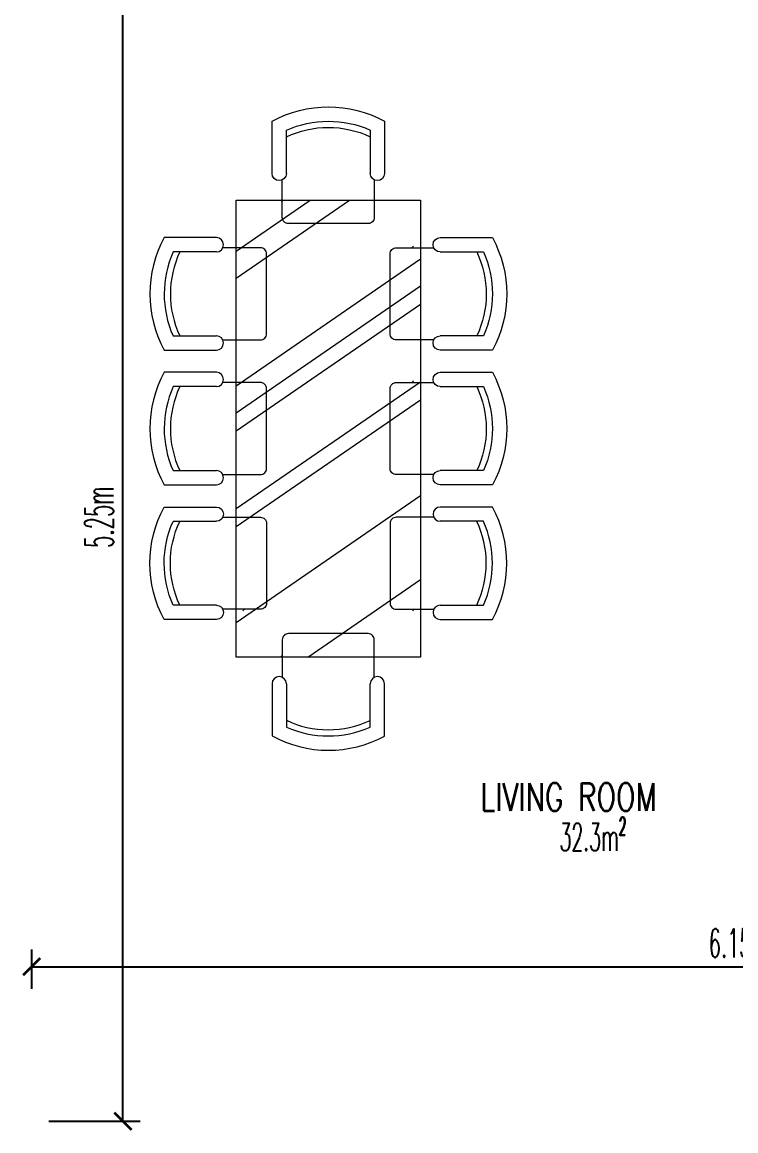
# Model space of a CAD drawing. Header units: metres. Extents: x 2200 to 70418, y 2356 to 27441.
# Drawn here: x 57810 to 60911, y 13481 to 18297 of the extents above; entities that cross this region are included whole.
import ezdxf

# ---------------------------------------------------------------- set-up
doc = ezdxf.new("R2010")
doc.units = ezdxf.units.M
doc.header["$LTSCALE"] = 0.5
doc.layers.get('Defpoints').update_dxf_attribs({"color": 140})
doc.layers.add('G-Anno-Dims', color=151, linetype='Continuous', lineweight=25)
doc.layers.add('I-Furn', color=30, linetype='Continuous', lineweight=18)
doc.styles.add('Annotative', font='romans.shx', dxfattribs={"width": 0.5})
doc.styles.add('Arch-Dim', font='romans.shx', dxfattribs={"width": 0.5})
doc.dimstyles.new('Annotative m', dxfattribs={"dimscale": 100, "dimtxt": 2.5, "dimasz": 1.5, "dimexe": 1.5, "dimexo": 1.5, "dimgap": 0.8, "dimtad": 1, "dimlfac": 0.001, "dimzin": 3, "dimdsep": 46, "dimtxsty": 'Arch-Dim', "dimblk": 'ARCHTICK', "dimcen": 2.5, "dimazin": 2, "dimtfac": 0.75, "dimtix": 1, "dimtmove": 2, "dimatfit": 3, "dimfxl": 1, "dimtolj": 1, "dimtzin": 0, "dimarcsym": 0})

# ---------------------------------------------------------------- blocks, each defined once
blk = doc.blocks.new('_ArchTick')
at = {"color": 0, "linetype": 'ByBlock', "const_width": 0.15}
blk.add_lwpolyline([(-0.5, -0.5), (0.5, 0.5)], dxfattribs=at)
blk = doc.blocks.new('*D253')
at = {"layer": 'Defpoints', "color": 0, "transparency": 16777216}
for p in [(57873, 18772), (58248, 18772), (57852, 13522)]:
    blk.add_point(p, dxfattribs=at)
at = {"layer": 'G-Anno-Dims', "color": 0, "lineweight": -2, "transparency": 16777216}
for p, q in [((57948, 18772), (58323, 18772)), ((58248, 13522), (58248, 18772)), ((57927, 13522), (58323, 13522))]:
    blk.add_line(p, q, dxfattribs=at)
at = {"layer": 'G-Anno-Dims', "color": 0, "lineweight": -2, "transparency": 16777216, "xscale": 75, "yscale": 75, "zscale": 75}
for p, rotation in [((58248, 18772), 90), ((58248, 13522), 270)]:
    blk.add_blockref('_ArchTick', p, dxfattribs=dict(at, rotation=rotation))
at = {"layer": 'G-Anno-Dims', "color": 0, "transparency": 16777216, "insert": (58145.5, 16147), "char_height": 125, "attachment_point": 5, "rotation": 90, "style": 'Arch-Dim'}
blk.add_mtext('\\A1;5.25m', dxfattribs=at)
blk = doc.blocks.new('*D255')
at = {"layer": 'Defpoints', "color": 0}
for p in [(64002, 14193.7), (57852, 14022), (64002, 14022)]:
    blk.add_point(p, dxfattribs=at)
at = {"layer": 'G-Anno-Dims', "color": 0, "lineweight": -2}
for p, q in [((57852, 14097), (57852, 14268.7)), ((64002, 14097), (64002, 14268.7)), ((57852, 14193.7), (64002, 14193.7))]:
    blk.add_line(p, q, dxfattribs=at)
at = {"layer": 'G-Anno-Dims', "color": 0, "lineweight": -2, "xscale": 75, "yscale": 75, "zscale": 75, "rotation": 180}
blk.add_blockref('_ArchTick', (57852, 14193.7), dxfattribs=at)
at = {"layer": 'G-Anno-Dims', "color": 0, "lineweight": -2, "xscale": 75, "yscale": 75, "zscale": 75}
blk.add_blockref('_ArchTick', (64002, 14193.7), dxfattribs=at)
at = {"layer": 'G-Anno-Dims', "color": 0, "insert": (60927, 14296.2), "char_height": 125, "attachment_point": 5, "style": 'Arch-Dim'}
blk.add_mtext('\\A1;6.15m', dxfattribs=at)
blk = doc.blocks.new('A$C724774FE')
at = {"layer": 'I-Furn', "linetype": 'Continuous'}
blk.add_line((37.1, 404.4), (44.4, 411.8), dxfattribs=at)
at = {"layer": 'I-Furn'}
blk.add_lwpolyline([(444.4, 317), (444.4, 480, 0.414214), (417.8, 506.7), (71.1, 506.7, 0.414214), (44.4, 480), (44.4, 317)], format="xyb", dxfattribs=at)
for points in [[(0, 288.9), (0, 62.2)], [(62.2, 288.9), (62.2, 100.9)], [(426.7, 100.5), (426.7, 288.9)], [(488.9, 61.8), (488.9, 288.9)]]:
    blk.add_lwpolyline(points, dxfattribs=at)
for centre, radius, start, end in [((31.1, 288.9), 31.1, 0, 180), ((457.8, 288.9), 31.1, 0, 180), ((244.8, 512.8), 423.9, 244.4835, 295.3977), ((244.8, 512.8), 450.6, 246.0914, 293.7982), ((244.8, 512.8), 512.8, 241.4821, 298.417)]:
    blk.add_arc(centre, radius, start, end, dxfattribs=at)
blk = doc.blocks.new('dinning table')
at = {"layer": 'I-Furn'}
for p, q in [((0, 800), (1985.3, 800)), ((0, 0), (0, 800)), ((150.7, 800), (701.6, 0)), ((566.7, 800), (1117.6, 0)), ((645.4, 800), (1196.3, 0)), ((982.8, 800), (1533.6, 0)), ((1061.5, 800), (1612.3, 0)), ((1178.6, 800), (1729.5, 0)), ((1646.7, 800), (1985.3, 308.3)), ((1763.9, 800), (1985.3, 478.5)), ((1985.3, 800), (1985.3, 0)), ((0, 489), (336.7, 0)), ((1985.3, 0), (0, 0))]:
    blk.add_line(p, q, dxfattribs=at)
at = {"layer": 'I-Furn', "linetype": 'ByBlock', "xscale": -1}
for p, rotation in [((163, 1175.2), 180), ((2390.1, 644.5), 90)]:
    blk.add_blockref('A$C724774FE', p, dxfattribs=dict(at, rotation=rotation))
at = {"layer": 'I-Furn', "linetype": 'ByBlock'}
for p, rotation in [((1237, 1175.2), 180), ((1822.3, 1175.2), 180), ((-404.9, 644.5), 270)]:
    blk.add_blockref('A$C724774FE', p, dxfattribs=dict(at, rotation=rotation))
blk.add_blockref('A$C724774FE', (163, -375.2), dxfattribs=at)
at = {"layer": 'I-Furn', "linetype": 'ByBlock', "xscale": -1}
for p in [(1237, -375.2), (1822.3, -375.2)]:
    blk.add_blockref('A$C724774FE', p, dxfattribs=at)

msp = doc.modelspace()

# ---------------------------------------------------------------- block references
at = {"layer": 'I-Furn', "rotation": 90}
msp.add_blockref('dinning table', (59540.565, 15538.779), dxfattribs=at)

# ---------------------------------------------------------------- texts
at = {"style": 'Annotative', "width": 0.75}
msp.add_text('LIVING ROOM', height=120, dxfattribs=at).set_placement((59800.424, 14871.035))
at = {"insert": (60145.424, 14826.53), "char_height": 120, "attachment_point": 1, "style": 'Arch-Dim'}
msp.add_mtext_dynamic_manual_height_columns('32.3m{\\H1.0833x;²}', width=234, gutter_width=1, heights=[0], dxfattribs=at)

# ---------------------------------------------------------------- dimensions: what is measured, and where the dimension line sits
at = {"layer": 'G-Anno-Dims'}
dim = msp.add_linear_dim(base=(58247.97, 18772), p1=(57851.97, 13522), p2=(57872.97, 18772), angle=90, dimstyle='Annotative m', override={"dimpost": 'm'}, dxfattribs=at)
dim.commit()
dim.dimension.update_dxf_attribs({"geometry": '*D253', "text_midpoint": (58145.47, 16147)})
dim = msp.add_linear_dim(base=(64001.97, 14193.723), p1=(57851.97, 14022), p2=(64001.97, 14022), dimstyle='Annotative m', override={"dimpost": 'm'}, dxfattribs=at)
dim.commit()
dim.dimension.update_dxf_attribs({"geometry": '*D255', "text_midpoint": (60926.97, 14296.223)})

doc.saveas('drawing.dxf')
